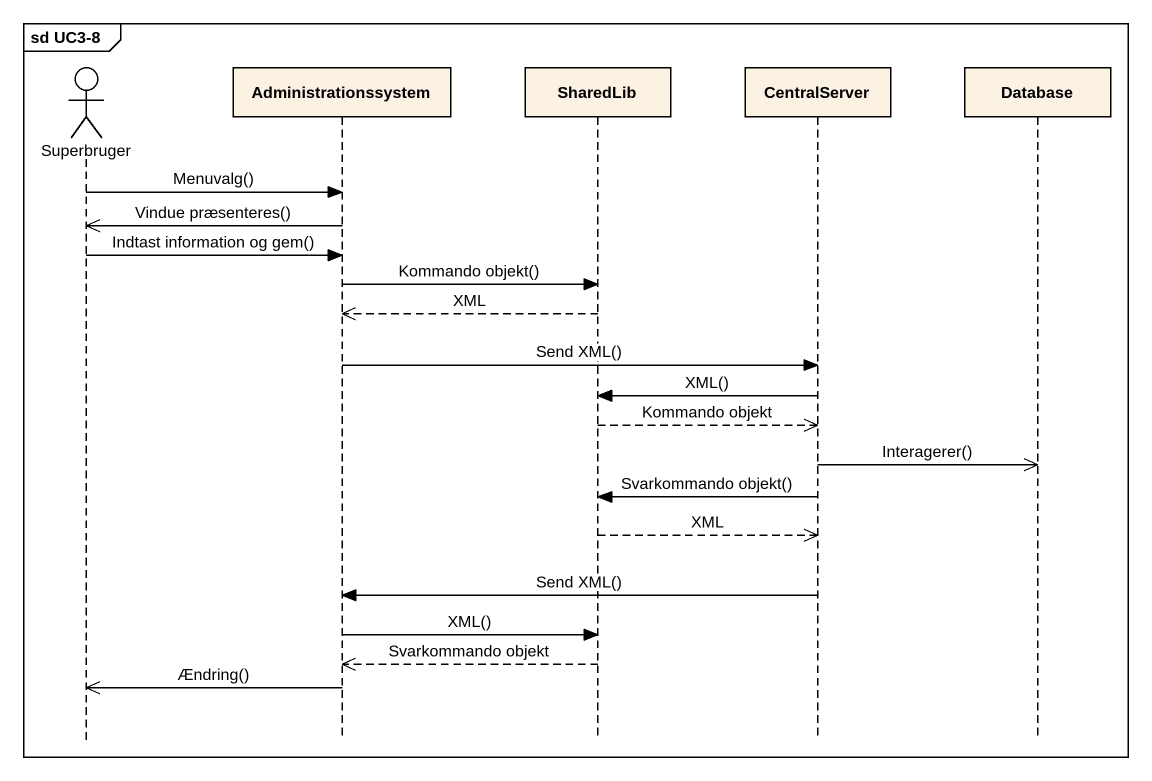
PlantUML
@startuml
mainframe sd UC3-8
hide footbox
actor Superbruger
participant Administrationssystem
participant SharedLib
participant CentralServer
participant "Database" as Database_

Superbruger -> Administrationssystem : Menuvalg()
Administrationssystem ->> Superbruger : Vindue præsenteres()
Superbruger -> Administrationssystem : Indtast information og gem()
Administrationssystem -> SharedLib : Kommando objekt()
SharedLib -->> Administrationssystem : XML
Administrationssystem -> CentralServer : Send XML()
CentralServer -> SharedLib : XML()
SharedLib -->> CentralServer : Kommando objekt
CentralServer ->> Database_ : Interagerer()
CentralServer -> SharedLib : Svarkommando objekt()
SharedLib -->> CentralServer : XML
CentralServer -> Administrationssystem : Send XML()
Administrationssystem -> SharedLib : XML()
SharedLib -->> Administrationssystem : Svarkommando objekt
Administrationssystem ->> Superbruger : Ændring()
@enduml
